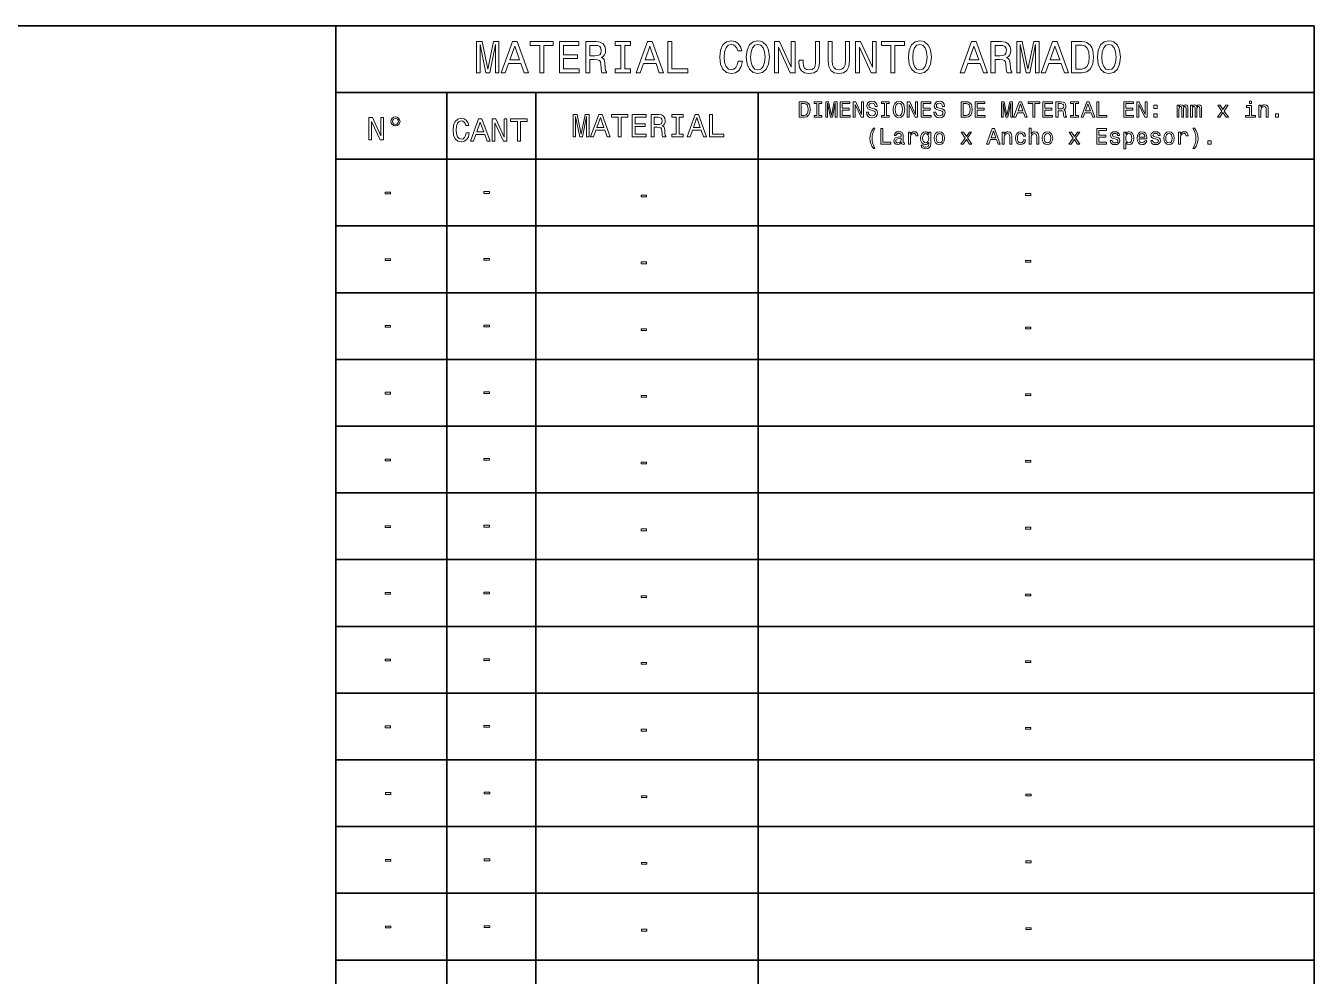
# Model space of a CAD drawing. Extents: x 14 to 2196, y -1968 to 1826.
# Drawn here: x 884.3 to 1174, y 1612.8 to 1826.4 of the extents above; entities that cross this region are included whole.
import ezdxf

# ---------------------------------------------------------------- set-up
doc = ezdxf.new("R2010")
doc.units = 0

msp = doc.modelspace()

# ---------------------------------------------------------------- linework, layer by layer
at = {"color": 7, "lineweight": 35}
for p, q in [((1173.95874, 1826.436523), (14.9888, 1826.436523)), ((953.95874, 1826.436523), (953.95874, 1015.596436)), ((953.95874, 1826.436523), (1173.95874, 1826.436523)), ((953.95874, 1826.436523), (953.95874, 1661.436523)), ((1173.95874, 1015.596436), (1173.95874, 1826.436523)), ((1173.95874, 1661.436523), (1173.95874, 1826.436523)), ((953.95874, 1811.436523), (1173.878784, 1811.436523)), ((978.95874, 1526.436523), (978.95874, 1811.436523)), ((998.95874, 1526.436523), (998.95874, 1811.436523)), ((1048.95874, 1526.436523), (1048.95874, 1811.436523)), ((953.95874, 1796.436523), (1173.878784, 1796.436523)), ((953.95874, 1781.436523), (1173.878784, 1781.436523)), ((953.95874, 1766.436523), (1173.878784, 1766.436523)), ((953.95874, 1751.436523), (1173.878784, 1751.436523)), ((953.95874, 1736.436523), (1173.878784, 1736.436523)), ((953.95874, 1721.436523), (1173.878784, 1721.436523)), ((953.95874, 1706.436523), (1173.878784, 1706.436523)), ((953.95874, 1691.436523), (1173.878784, 1691.436523)), ((953.95874, 1676.436523), (1173.95874, 1676.436523)), ((1173.95874, 1661.436523), (953.95874, 1661.436523)), ((954.038818, 1646.436523), (1173.95874, 1646.436523)), ((954.038818, 1631.436523), (1173.95874, 1631.436523)), ((954.038818, 1616.436523), (1173.95874, 1616.436523))]:
    msp.add_line(p, q, dxfattribs=at)
at = {"color": 7, "lineweight": 13}
for points in [[(985.628662, 1815.883179), (986.405334, 1815.883179), (986.405334, 1822.237671), (987.716553, 1815.883179), (988.583984, 1815.883179), (989.885132, 1822.237671), (989.885132, 1815.883179), (990.671875, 1815.883179), (990.671875, 1822.883179), (989.441345, 1822.883179), (988.150269, 1816.710327), (986.869324, 1822.883179), (985.628662, 1822.883179)], [(991.156067, 1815.883179), (992.083984, 1815.883179), (992.820312, 1817.940796), (995.614258, 1817.940796), (996.350586, 1815.883179), (997.298706, 1815.883179), (994.736755, 1822.893311), (993.707947, 1822.893311)], [(999.830383, 1815.883179), (1000.758362, 1815.883179), (1000.758362, 1822.035889), (1002.876526, 1822.035889), (1002.876526, 1822.883179), (997.702148, 1822.883179), (997.702148, 1822.035889), (999.830383, 1822.035889)], [(1004.248291, 1815.883179), (1008.686279, 1815.883179), (1008.686279, 1816.730469), (1005.176208, 1816.730469), (1005.176208, 1819.100708), (1008.30304, 1819.100708), (1008.30304, 1819.937988), (1005.176208, 1819.937988), (1005.176208, 1822.035889), (1008.605591, 1822.035889), (1008.605591, 1822.883179), (1004.248291, 1822.883179)], [(1010.189209, 1815.883179), (1011.127197, 1815.883179), (1011.127197, 1818.838501), (1012.085449, 1818.838501), (1012.791504, 1818.808228), (1013.235291, 1818.666992), (1013.477356, 1818.334229), (1013.578247, 1817.739136), (1013.628662, 1816.831299), (1013.689209, 1816.236206), (1013.810242, 1815.883179), (1014.869324, 1815.883179), (1014.869324, 1816.074829), (1014.637329, 1816.3573), (1014.556641, 1816.881714), (1014.486023, 1818.011475), (1014.314575, 1818.848633), (1014.082581, 1819.11084), (1013.719421, 1819.30249), (1014.122925, 1819.554688), (1014.405334, 1819.907715), (1014.586853, 1820.35144), (1014.6474, 1820.886108), (1014.506165, 1821.733276), (1014.102722, 1822.368774), (1013.437012, 1822.752075), (1012.529236, 1822.883179), (1010.189209, 1822.883179)], [(1018.046509, 1816.730469), (1016.755493, 1816.730469), (1016.755493, 1815.883179), (1020.265564, 1815.883179), (1020.265564, 1816.730469), (1018.974487, 1816.730469), (1018.974487, 1822.035889), (1020.265564, 1822.035889), (1020.265564, 1822.883179), (1016.755493, 1822.883179), (1016.755493, 1822.035889), (1018.046509, 1822.035889)], [(1021.516296, 1815.883179), (1022.444214, 1815.883179), (1023.180542, 1817.940796), (1025.974487, 1817.940796), (1026.710815, 1815.883179), (1027.658936, 1815.883179), (1025.096924, 1822.893311), (1024.068115, 1822.893311)], [(1028.607056, 1815.883179), (1033.105591, 1815.883179), (1033.105591, 1816.730469), (1029.535034, 1816.730469), (1029.535034, 1822.883179), (1028.607056, 1822.883179)], [(1044.432739, 1818.485474), (1044.230957, 1817.638184), (1043.898071, 1817.033081), (1043.434082, 1816.65979), (1042.889526, 1816.538818), (1042.233887, 1816.720337), (1041.719482, 1817.265015), (1041.376465, 1818.152588), (1041.265503, 1819.383179), (1041.376465, 1820.603638), (1041.709351, 1821.501343), (1042.223755, 1822.046021), (1042.889526, 1822.237671), (1043.373657, 1822.136841), (1043.787109, 1821.85437), (1044.109985, 1821.400513), (1044.331787, 1820.775146), (1045.290039, 1820.775146), (1044.987427, 1821.733276), (1044.463013, 1822.459595), (1043.746826, 1822.913452), (1042.889526, 1823.074829), (1041.820312, 1822.822632), (1041.003296, 1822.116577), (1040.47876, 1820.956665), (1040.297241, 1819.383179), (1040.47876, 1817.809692), (1041.003296, 1816.64978), (1041.820312, 1815.933594), (1042.889526, 1815.691528), (1043.827515, 1815.883179), (1044.583984, 1816.417725), (1045.11853, 1817.295288), (1045.401001, 1818.485474)], [(1046.278564, 1819.383179), (1046.460083, 1817.809692), (1046.984619, 1816.64978), (1047.801514, 1815.933594), (1048.870728, 1815.691528), (1049.92981, 1815.933594), (1050.756958, 1816.64978), (1051.271362, 1817.809692), (1051.463013, 1819.383179), (1051.271362, 1820.946533), (1051.049438, 1821.582031), (1050.756958, 1822.106567), (1049.92981, 1822.822632), (1049.425537, 1823.004272), (1048.870728, 1823.074829), (1047.791504, 1822.822632), (1046.974487, 1822.116577), (1046.460083, 1820.956665)], [(1047.246826, 1819.383179), (1047.357788, 1820.603638), (1047.690674, 1821.501343), (1048.205078, 1822.046021), (1048.870728, 1822.237671), (1049.526367, 1822.046021), (1050.040771, 1821.491211), (1050.373657, 1820.593506), (1050.494629, 1819.383179), (1050.373657, 1818.16272), (1050.040771, 1817.265015), (1049.526367, 1816.720337), (1048.870728, 1816.538818), (1048.205078, 1816.720337), (1047.690674, 1817.265015), (1047.357788, 1818.152588)], [(1052.643066, 1815.883179), (1053.480225, 1815.883179), (1053.480225, 1821.622314), (1056.163208, 1815.883179), (1057.242432, 1815.883179), (1057.242432, 1822.883179), (1056.395264, 1822.883179), (1056.395264, 1817.144043), (1053.742432, 1822.883179), (1052.643066, 1822.883179)], [(1061.821777, 1818.203003), (1061.751099, 1817.456665), (1061.539307, 1816.942261), (1061.105591, 1816.629517), (1060.439941, 1816.538818), (1059.784302, 1816.629517), (1059.350586, 1816.922119), (1059.098389, 1817.436523), (1059.027832, 1818.182861), (1059.047974, 1818.687256), (1058.140137, 1818.687256), (1058.119995, 1818.172852), (1058.241089, 1817.053223), (1058.654541, 1816.276611), (1059.370728, 1815.842773), (1060.42981, 1815.691528), (1061.47876, 1815.842773), (1062.194946, 1816.276611), (1062.608521, 1817.043091), (1062.739624, 1818.16272), (1062.739624, 1822.883179), (1061.821777, 1822.883179)], [(1064.67627, 1818.546021), (1064.817383, 1817.285156), (1065.26123, 1816.387451), (1066.007568, 1815.873047), (1067.086914, 1815.691528), (1068.156006, 1815.873047), (1068.902466, 1816.387451), (1069.346191, 1817.275146), (1069.497559, 1818.546021), (1069.497559, 1822.883179), (1068.559448, 1822.883179), (1068.559448, 1818.495605), (1068.46875, 1817.638184), (1068.196411, 1817.022949), (1067.732422, 1816.65979), (1067.086914, 1816.538818), (1066.421143, 1816.65979), (1065.957153, 1817.022949), (1065.684814, 1817.628174), (1065.604126, 1818.495605), (1065.604126, 1822.883179), (1064.67627, 1822.883179)], [(1070.859253, 1815.883179), (1071.696411, 1815.883179), (1071.696411, 1821.622314), (1074.379395, 1815.883179), (1075.458618, 1815.883179), (1075.458618, 1822.883179), (1074.611328, 1822.883179), (1074.611328, 1817.144043), (1071.958618, 1822.883179), (1070.859253, 1822.883179)], [(1078.766968, 1815.883179), (1079.694946, 1815.883179), (1079.694946, 1822.035889), (1081.81311, 1822.035889), (1081.81311, 1822.883179), (1076.638794, 1822.883179), (1076.638794, 1822.035889), (1078.766968, 1822.035889)], [(1082.710815, 1819.383179), (1082.892334, 1817.809692), (1083.41687, 1816.64978), (1084.233887, 1815.933594), (1085.302979, 1815.691528), (1086.362061, 1815.933594), (1087.189209, 1816.64978), (1087.703613, 1817.809692), (1087.895264, 1819.383179), (1087.703613, 1820.946533), (1087.481689, 1821.582031), (1087.189209, 1822.106567), (1086.362061, 1822.822632), (1085.857788, 1823.004272), (1085.302979, 1823.074829), (1084.223755, 1822.822632), (1083.406738, 1822.116577), (1082.892334, 1820.956665)], [(1083.679077, 1819.383179), (1083.790039, 1820.603638), (1084.122925, 1821.501343), (1084.637329, 1822.046021), (1085.302979, 1822.237671), (1085.958618, 1822.046021), (1086.473022, 1821.491211), (1086.805908, 1820.593506), (1086.92688, 1819.383179), (1086.805908, 1818.16272), (1086.473022, 1817.265015), (1085.958618, 1816.720337), (1085.302979, 1816.538818), (1084.637329, 1816.720337), (1084.122925, 1817.265015), (1083.790039, 1818.152588)], [(1094.380859, 1815.883179), (1095.308716, 1815.883179), (1096.045044, 1817.940796), (1098.838989, 1817.940796), (1099.575317, 1815.883179), (1100.523438, 1815.883179), (1097.961548, 1822.893311), (1096.932739, 1822.893311)], [(1101.269897, 1815.883179), (1102.207886, 1815.883179), (1102.207886, 1818.838501), (1103.166138, 1818.838501), (1103.872192, 1818.808228), (1104.315918, 1818.666992), (1104.558105, 1818.334229), (1104.658936, 1817.739136), (1104.709351, 1816.831299), (1104.769897, 1816.236206), (1104.890869, 1815.883179), (1105.949951, 1815.883179), (1105.949951, 1816.074829), (1105.718018, 1816.3573), (1105.637329, 1816.881714), (1105.56665, 1818.011475), (1105.395264, 1818.848633), (1105.163208, 1819.11084), (1104.800171, 1819.30249), (1105.203613, 1819.554688), (1105.485962, 1819.907715), (1105.667603, 1820.35144), (1105.728027, 1820.886108), (1105.586914, 1821.733276), (1105.18335, 1822.368774), (1104.5177, 1822.752075), (1103.609863, 1822.883179), (1101.269897, 1822.883179)], [(1107.06958, 1815.883179), (1107.846191, 1815.883179), (1107.846191, 1822.237671), (1109.157471, 1815.883179), (1110.024902, 1815.883179), (1111.32605, 1822.237671), (1111.32605, 1815.883179), (1112.112793, 1815.883179), (1112.112793, 1822.883179), (1110.882202, 1822.883179), (1109.591187, 1816.710327), (1108.310181, 1822.883179), (1107.06958, 1822.883179)], [(1112.596924, 1815.883179), (1113.524902, 1815.883179), (1114.26123, 1817.940796), (1117.055176, 1817.940796), (1117.791504, 1815.883179), (1118.739624, 1815.883179), (1116.177612, 1822.893311), (1115.148804, 1822.893311)], [(1121.72522, 1822.883179), (1119.395264, 1822.883179), (1119.395264, 1815.883179), (1121.72522, 1815.883179), (1122.824585, 1816.105103), (1123.641602, 1816.780884), (1124.145996, 1817.880249), (1124.327515, 1819.383179), (1124.166138, 1820.91626), (1123.964355, 1821.521484), (1123.682007, 1822.005615), (1122.86499, 1822.661255), (1122.330322, 1822.822632)], [(1125.215088, 1819.383179), (1125.396729, 1817.809692), (1125.921143, 1816.64978), (1126.738159, 1815.933594), (1127.807373, 1815.691528), (1128.866455, 1815.933594), (1129.693481, 1816.64978), (1130.207886, 1817.809692), (1130.399536, 1819.383179), (1130.207886, 1820.946533), (1129.985962, 1821.582031), (1129.693481, 1822.106567), (1128.866455, 1822.822632), (1128.362061, 1823.004272), (1127.807373, 1823.074829), (1126.728027, 1822.822632), (1125.911133, 1822.116577), (1125.396729, 1820.956665)], [(1126.18335, 1819.383179), (1126.294312, 1820.603638), (1126.627197, 1821.501343), (1127.141602, 1822.046021), (1127.807373, 1822.237671), (1128.462891, 1822.046021), (1128.977295, 1821.491211), (1129.310181, 1820.593506), (1129.431274, 1819.383179), (1129.310181, 1818.16272), (1128.977295, 1817.265015), (1128.462891, 1816.720337), (1127.807373, 1816.538818), (1127.141602, 1816.720337), (1126.627197, 1817.265015), (1126.294312, 1818.152588)], [(993.143066, 1818.798218), (994.222351, 1821.884644), (995.301575, 1818.798218)], [(1012.266968, 1822.025879), (1012.882263, 1821.965332), (1013.315979, 1821.773682), (1013.588318, 1821.420654), (1013.679077, 1820.865845), (1013.578247, 1820.280884), (1013.305908, 1819.927856), (1012.841919, 1819.746338), (1012.206482, 1819.695801), (1011.127197, 1819.695801), (1011.127197, 1822.025879)], [(1023.503296, 1818.798218), (1024.58252, 1821.884644), (1025.661865, 1818.798218)], [(1096.367798, 1818.798218), (1097.447144, 1821.884644), (1098.526367, 1818.798218)], [(1103.347656, 1822.025879), (1103.962891, 1821.965332), (1104.396606, 1821.773682), (1104.668945, 1821.420654), (1104.759766, 1820.865845), (1104.658936, 1820.280884), (1104.386597, 1819.927856), (1103.922607, 1819.746338), (1103.287109, 1819.695801), (1102.207886, 1819.695801), (1102.207886, 1822.025879)], [(1114.583984, 1818.798218), (1115.663208, 1821.884644), (1116.742432, 1818.798218)], [(1121.654541, 1822.046021), (1122.421143, 1821.894653), (1122.945679, 1821.430786), (1123.258301, 1820.603638), (1123.359131, 1819.383179), (1123.248291, 1818.203003), (1122.935547, 1817.375977), (1122.401001, 1816.881714), (1121.654541, 1816.720337), (1120.333252, 1816.720337), (1120.333252, 1822.046021)], [(1059.329712, 1809.36377), (1058.164795, 1809.36377), (1058.164795, 1805.86377), (1059.329712, 1805.86377), (1059.879395, 1805.974731), (1060.287964, 1806.312622), (1060.540161, 1806.862305), (1060.630859, 1807.61377), (1060.550171, 1808.380371), (1060.449341, 1808.682983), (1060.308105, 1808.925049), (1059.899658, 1809.252808), (1059.632324, 1809.333496)], [(1059.294434, 1808.94519), (1059.677734, 1808.869507), (1059.939941, 1808.637573), (1060.096313, 1808.223999), (1060.146729, 1807.61377), (1060.091309, 1807.023682), (1059.934937, 1806.610107), (1059.667603, 1806.363037), (1059.294434, 1806.282349), (1058.633789, 1806.282349), (1058.633789, 1808.94519)], [(1062.138794, 1806.287354), (1061.493286, 1806.287354), (1061.493286, 1805.86377), (1063.248291, 1805.86377), (1063.248291, 1806.287354), (1062.602783, 1806.287354), (1062.602783, 1808.940186), (1063.248291, 1808.940186), (1063.248291, 1809.36377), (1061.493286, 1809.36377), (1061.493286, 1808.940186), (1062.138794, 1808.940186)], [(1064.145996, 1805.86377), (1064.534302, 1805.86377), (1064.534302, 1809.041016), (1065.189941, 1805.86377), (1065.623657, 1805.86377), (1066.274292, 1809.041016), (1066.274292, 1805.86377), (1066.667603, 1805.86377), (1066.667603, 1809.36377), (1066.052368, 1809.36377), (1065.40686, 1806.277344), (1064.766357, 1809.36377), (1064.145996, 1809.36377)], [(1067.383789, 1805.86377), (1069.602783, 1805.86377), (1069.602783, 1806.287354), (1067.847778, 1806.287354), (1067.847778, 1807.472534), (1069.411133, 1807.472534), (1069.411133, 1807.891113), (1067.847778, 1807.891113), (1067.847778, 1808.940186), (1069.5625, 1808.940186), (1069.5625, 1809.36377), (1067.383789, 1809.36377)], [(1070.328979, 1805.86377), (1070.747559, 1805.86377), (1070.747559, 1808.733398), (1072.089111, 1805.86377), (1072.628784, 1805.86377), (1072.628784, 1809.36377), (1072.205078, 1809.36377), (1072.205078, 1806.494141), (1070.878784, 1809.36377), (1070.328979, 1809.36377)], [(1073.718018, 1807.018677), (1073.259155, 1807.018677), (1073.359985, 1806.484131), (1073.612183, 1806.090698), (1074.000488, 1805.853638), (1074.525024, 1805.767944), (1075.044434, 1805.848633), (1075.432739, 1806.070557), (1075.679932, 1806.418579), (1075.77063, 1806.877441), (1075.695068, 1807.291016), (1075.483154, 1807.55835), (1075.140259, 1807.734863), (1074.681274, 1807.865967), (1074.287964, 1807.961792), (1074.030762, 1808.072754), (1073.884521, 1808.234131), (1073.839111, 1808.486206), (1073.884521, 1808.713135), (1074.015625, 1808.884644), (1074.217407, 1809.00061), (1074.494751, 1809.041016), (1074.7771, 1808.990601), (1074.999023, 1808.85437), (1075.145264, 1808.627441), (1075.215942, 1808.319824), (1075.674805, 1808.319824), (1075.674805, 1808.329956), (1075.594116, 1808.803955), (1075.357178, 1809.156982), (1074.983887, 1809.378906), (1074.479614, 1809.45459), (1074.025757, 1809.378906), (1073.672729, 1809.167114), (1073.445679, 1808.839233), (1073.36499, 1808.415649), (1073.430664, 1808.037354), (1073.622192, 1807.780151), (1073.924805, 1807.608765), (1074.338379, 1807.477661), (1074.746826, 1807.361572), (1075.054565, 1807.25061), (1075.241089, 1807.089233), (1075.306641, 1806.827026), (1075.246216, 1806.559692), (1075.089844, 1806.358032), (1074.852783, 1806.231934), (1074.545166, 1806.191528), (1074.202271, 1806.24707), (1073.939941, 1806.408447), (1073.77356, 1806.670654)], [(1077.31897, 1806.287354), (1076.67334, 1806.287354), (1076.67334, 1805.86377), (1078.428467, 1805.86377), (1078.428467, 1806.287354), (1077.782959, 1806.287354), (1077.782959, 1808.940186), (1078.428467, 1808.940186), (1078.428467, 1809.36377), (1076.67334, 1809.36377), (1076.67334, 1808.940186), (1077.31897, 1808.940186)], [(1079.290894, 1807.61377), (1079.381592, 1806.827026), (1079.643921, 1806.24707), (1080.052368, 1805.889038), (1080.586914, 1805.767944), (1081.116455, 1805.889038), (1081.530029, 1806.24707), (1081.787231, 1806.827026), (1081.883057, 1807.61377), (1081.787231, 1808.395508), (1081.67627, 1808.713135), (1081.530029, 1808.975464), (1081.116455, 1809.333496), (1080.86438, 1809.424316), (1080.586914, 1809.459595), (1080.047363, 1809.333496), (1079.638794, 1808.980469), (1079.381592, 1808.400513)], [(1079.775024, 1807.61377), (1079.830444, 1808.223999), (1079.996948, 1808.672852), (1080.25415, 1808.94519), (1080.586914, 1809.041016), (1080.914795, 1808.94519), (1081.171997, 1808.667847), (1081.338379, 1808.218994), (1081.398926, 1807.61377), (1081.338379, 1807.00354), (1081.171997, 1806.554688), (1080.914795, 1806.282349), (1080.586914, 1806.191528), (1080.25415, 1806.282349), (1079.996948, 1806.554688), (1079.830444, 1806.998535)], [(1082.473145, 1805.86377), (1082.891724, 1805.86377), (1082.891724, 1808.733398), (1084.233154, 1805.86377), (1084.772827, 1805.86377), (1084.772827, 1809.36377), (1084.349243, 1809.36377), (1084.349243, 1806.494141), (1083.022827, 1809.36377), (1082.473145, 1809.36377)], [(1085.599854, 1805.86377), (1087.81897, 1805.86377), (1087.81897, 1806.287354), (1086.063843, 1806.287354), (1086.063843, 1807.472534), (1087.627319, 1807.472534), (1087.627319, 1807.891113), (1086.063843, 1807.891113), (1086.063843, 1808.940186), (1087.778564, 1808.940186), (1087.778564, 1809.36377), (1085.599854, 1809.36377)], [(1088.898193, 1807.018677), (1088.439209, 1807.018677), (1088.540161, 1806.484131), (1088.792236, 1806.090698), (1089.180664, 1805.853638), (1089.705078, 1805.767944), (1090.224609, 1805.848633), (1090.612915, 1806.070557), (1090.859985, 1806.418579), (1090.950806, 1806.877441), (1090.875122, 1807.291016), (1090.66333, 1807.55835), (1090.320312, 1807.734863), (1089.86145, 1807.865967), (1089.468018, 1807.961792), (1089.210815, 1808.072754), (1089.064575, 1808.234131), (1089.019165, 1808.486206), (1089.064575, 1808.713135), (1089.195679, 1808.884644), (1089.397461, 1809.00061), (1089.674805, 1809.041016), (1089.957275, 1808.990601), (1090.179199, 1808.85437), (1090.325439, 1808.627441), (1090.395996, 1808.319824), (1090.85498, 1808.319824), (1090.85498, 1808.329956), (1090.774292, 1808.803955), (1090.537231, 1809.156982), (1090.164062, 1809.378906), (1089.659668, 1809.45459), (1089.205811, 1809.378906), (1088.852783, 1809.167114), (1088.625854, 1808.839233), (1088.545166, 1808.415649), (1088.610718, 1808.037354), (1088.802368, 1807.780151), (1089.10498, 1807.608765), (1089.518555, 1807.477661), (1089.927002, 1807.361572), (1090.234619, 1807.25061), (1090.421265, 1807.089233), (1090.486816, 1806.827026), (1090.42627, 1806.559692), (1090.269897, 1806.358032), (1090.032959, 1806.231934), (1089.72522, 1806.191528), (1089.382324, 1806.24707), (1089.120117, 1806.408447), (1088.953613, 1806.670654)], [(1095.761963, 1809.36377), (1094.597046, 1809.36377), (1094.597046, 1805.86377), (1095.761963, 1805.86377), (1096.311768, 1805.974731), (1096.720215, 1806.312622), (1096.972412, 1806.862305), (1097.06311, 1807.61377), (1096.982422, 1808.380371), (1096.881592, 1808.682983), (1096.740356, 1808.925049), (1096.331909, 1809.252808), (1096.064575, 1809.333496)], [(1095.726685, 1808.94519), (1096.109985, 1808.869507), (1096.372192, 1808.637573), (1096.528564, 1808.223999), (1096.578979, 1807.61377), (1096.52356, 1807.023682), (1096.367188, 1806.610107), (1096.099854, 1806.363037), (1095.726685, 1806.282349), (1095.06604, 1806.282349), (1095.06604, 1808.94519)], [(1097.744019, 1805.86377), (1099.963013, 1805.86377), (1099.963013, 1806.287354), (1098.208008, 1806.287354), (1098.208008, 1807.472534), (1099.771362, 1807.472534), (1099.771362, 1807.891113), (1098.208008, 1807.891113), (1098.208008, 1808.940186), (1099.922729, 1808.940186), (1099.922729, 1809.36377), (1097.744019, 1809.36377)], [(1103.614258, 1805.86377), (1104.002686, 1805.86377), (1104.002686, 1809.041016), (1104.658203, 1805.86377), (1105.092041, 1805.86377), (1105.742554, 1809.041016), (1105.742554, 1805.86377), (1106.135986, 1805.86377), (1106.135986, 1809.36377), (1105.52063, 1809.36377), (1104.875122, 1806.277344), (1104.234619, 1809.36377), (1103.614258, 1809.36377)], [(1106.378052, 1805.86377), (1106.842041, 1805.86377), (1107.210083, 1806.892578), (1108.607056, 1806.892578), (1108.97522, 1805.86377), (1109.449341, 1805.86377), (1108.168335, 1809.368774), (1107.653931, 1809.368774)], [(1107.371582, 1807.321289), (1107.911133, 1808.864502), (1108.450806, 1807.321289)], [(1110.71521, 1805.86377), (1111.179199, 1805.86377), (1111.179199, 1808.940186), (1112.238281, 1808.940186), (1112.238281, 1809.36377), (1109.651001, 1809.36377), (1109.651001, 1808.940186), (1110.71521, 1808.940186)], [(1112.924072, 1805.86377), (1115.143188, 1805.86377), (1115.143188, 1806.287354), (1113.388062, 1806.287354), (1113.388062, 1807.472534), (1114.951538, 1807.472534), (1114.951538, 1807.891113), (1113.388062, 1807.891113), (1113.388062, 1808.940186), (1115.102783, 1808.940186), (1115.102783, 1809.36377), (1112.924072, 1809.36377)], [(1115.894531, 1805.86377), (1116.363647, 1805.86377), (1116.363647, 1807.341431), (1116.842651, 1807.341431), (1117.195679, 1807.326294), (1117.417603, 1807.255737), (1117.538696, 1807.089233), (1117.589111, 1806.791748), (1117.614258, 1806.337891), (1117.644531, 1806.040283), (1117.705078, 1805.86377), (1118.234619, 1805.86377), (1118.234619, 1805.959595), (1118.118652, 1806.10083), (1118.078247, 1806.363037), (1118.042969, 1806.927856), (1117.957275, 1807.346436), (1117.841309, 1807.477661), (1117.659668, 1807.573364), (1117.86145, 1807.699463), (1118.002686, 1807.875977), (1118.093384, 1808.0979), (1118.123657, 1808.365234), (1118.053101, 1808.788818), (1117.851318, 1809.106567), (1117.518555, 1809.298218), (1117.064575, 1809.36377), (1115.894531, 1809.36377)], [(1116.933472, 1808.935059), (1117.241089, 1808.904785), (1117.458008, 1808.80896), (1117.594116, 1808.632446), (1117.639526, 1808.355103), (1117.589111, 1808.062622), (1117.452881, 1807.886108), (1117.220947, 1807.795288), (1116.903198, 1807.770142), (1116.363647, 1807.770142), (1116.363647, 1808.935059)], [(1119.823242, 1806.287354), (1119.177734, 1806.287354), (1119.177734, 1805.86377), (1120.932739, 1805.86377), (1120.932739, 1806.287354), (1120.287231, 1806.287354), (1120.287231, 1808.940186), (1120.932739, 1808.940186), (1120.932739, 1809.36377), (1119.177734, 1809.36377), (1119.177734, 1808.940186), (1119.823242, 1808.940186)], [(1121.558105, 1805.86377), (1122.022095, 1805.86377), (1122.390259, 1806.892578), (1123.787231, 1806.892578), (1124.155396, 1805.86377), (1124.629395, 1805.86377), (1123.348511, 1809.368774), (1122.834106, 1809.368774)], [(1122.551636, 1807.321289), (1123.091309, 1808.864502), (1123.630859, 1807.321289)], [(1125.103516, 1805.86377), (1127.352783, 1805.86377), (1127.352783, 1806.287354), (1125.567505, 1806.287354), (1125.567505, 1809.36377), (1125.103516, 1809.36377)], [(1131.140259, 1805.86377), (1133.359253, 1805.86377), (1133.359253, 1806.287354), (1131.604248, 1806.287354), (1131.604248, 1807.472534), (1133.167603, 1807.472534), (1133.167603, 1807.891113), (1131.604248, 1807.891113), (1131.604248, 1808.940186), (1133.31897, 1808.940186), (1133.31897, 1809.36377), (1131.140259, 1809.36377)], [(1134.085449, 1805.86377), (1134.50415, 1805.86377), (1134.50415, 1808.733398), (1135.845581, 1805.86377), (1136.385254, 1805.86377), (1136.385254, 1809.36377), (1135.961548, 1809.36377), (1135.961548, 1806.494141), (1134.635254, 1809.36377), (1134.085449, 1809.36377)], [(1137.92334, 1807.820557), (1138.619385, 1807.820557), (1138.619385, 1808.572021), (1137.92334, 1808.572021)], [(1143.122925, 1805.86377), (1143.531494, 1805.86377), (1143.531494, 1807.674316), (1143.556641, 1807.946655), (1143.632324, 1808.143311), (1143.748291, 1808.259277), (1143.899658, 1808.304688), (1144.02063, 1808.264404), (1144.101318, 1808.163452), (1144.141724, 1807.992065), (1144.15686, 1807.765015), (1144.15686, 1805.86377), (1144.540161, 1805.86377), (1144.540161, 1807.674316), (1144.565308, 1807.941528), (1144.640991, 1808.138306), (1144.761963, 1808.259277), (1144.91333, 1808.304688), (1145.034302, 1808.264404), (1145.11499, 1808.163452), (1145.165527, 1807.765015), (1145.165527, 1805.86377), (1145.573975, 1805.86377), (1145.573975, 1807.734863), (1145.548828, 1808.123169), (1145.468018, 1808.420654), (1145.306641, 1808.602295), (1145.044434, 1808.667847), (1144.736816, 1808.566895), (1144.499756, 1808.274414), (1144.313232, 1808.56189), (1144.000488, 1808.667847), (1143.713013, 1808.566895), (1143.516357, 1808.284546), (1143.516357, 1808.572021), (1143.122925, 1808.572021)], [(1146.159058, 1805.86377), (1146.567505, 1805.86377), (1146.567505, 1807.674316), (1146.592773, 1807.946655), (1146.668335, 1808.143311), (1146.784424, 1808.259277), (1146.935669, 1808.304688), (1147.056641, 1808.264404), (1147.137451, 1808.163452), (1147.177734, 1807.992065), (1147.192871, 1807.765015), (1147.192871, 1805.86377), (1147.576172, 1805.86377), (1147.576172, 1807.674316), (1147.601318, 1807.941528), (1147.677002, 1808.138306), (1147.798096, 1808.259277), (1147.949341, 1808.304688), (1148.070435, 1808.264404), (1148.151123, 1808.163452), (1148.201538, 1807.765015), (1148.201538, 1805.86377), (1148.609985, 1805.86377), (1148.609985, 1807.734863), (1148.584839, 1808.123169), (1148.50415, 1808.420654), (1148.342773, 1808.602295), (1148.080444, 1808.667847), (1147.772827, 1808.566895), (1147.535767, 1808.274414), (1147.349243, 1808.56189), (1147.036499, 1808.667847), (1146.749023, 1808.566895), (1146.552368, 1808.284546), (1146.552368, 1808.572021), (1146.159058, 1808.572021)], [(1152.730347, 1805.86377), (1153.42627, 1806.917847), (1154.142456, 1805.86377), (1154.677002, 1805.86377), (1153.70874, 1807.260742), (1154.621582, 1808.572021), (1154.107178, 1808.572021), (1153.446533, 1807.588501), (1152.785767, 1808.572021), (1152.261353, 1808.572021), (1153.159058, 1807.255737), (1152.210938, 1805.86377)], [(1159.836182, 1806.236938), (1159.836182, 1808.481201), (1158.696533, 1808.481201), (1158.696533, 1808.102905), (1159.392456, 1808.102905), (1159.392456, 1806.236938), (1158.484619, 1806.236938), (1158.484619, 1805.86377), (1160.75415, 1805.86377), (1160.75415, 1806.236938)], [(1159.851318, 1809.484863), (1159.382324, 1809.484863), (1159.382324, 1808.980469), (1159.851318, 1808.980469)], [(1161.515625, 1805.86377), (1161.959473, 1805.86377), (1161.959473, 1807.427124), (1162.004883, 1807.785278), (1162.151123, 1808.047485), (1162.378052, 1808.208862), (1162.680664, 1808.269409), (1162.922729, 1808.218994), (1163.073975, 1808.082764), (1163.149658, 1807.855835), (1163.174805, 1807.553223), (1163.174805, 1805.86377), (1163.618652, 1805.86377), (1163.618652, 1807.644043), (1163.598511, 1808.002075), (1163.50769, 1808.299683), (1163.210205, 1808.572021), (1162.746216, 1808.667847), (1162.489014, 1808.632446), (1162.272095, 1808.536621), (1162.085571, 1808.375244), (1161.939331, 1808.158447), (1161.939331, 1808.572021), (1161.515625, 1808.572021)], [(961.420715, 1800.817627), (962.018677, 1800.817627), (962.018677, 1804.916992), (963.93512, 1800.817627), (964.705994, 1800.817627), (964.705994, 1805.817627), (964.10083, 1805.817627), (964.10083, 1801.718262), (962.205994, 1805.817627), (961.420715, 1805.817627)], [(967.400513, 1805.940063), (967.004272, 1805.86084), (966.680054, 1805.644775), (966.463928, 1805.320557), (966.384705, 1804.924316), (966.456726, 1804.527954), (966.672852, 1804.21106), (966.99707, 1803.994873), (967.400513, 1803.915649), (967.804016, 1803.994873), (968.120972, 1804.218262), (968.337158, 1804.535156), (968.416382, 1804.924316), (968.329956, 1805.320557), (968.11377, 1805.644775), (967.789612, 1805.86084)], [(967.400513, 1805.608643), (967.667114, 1805.551025), (967.88324, 1805.406982), (968.027344, 1805.190796), (968.084961, 1804.931519), (968.027344, 1804.664917), (967.88324, 1804.441528), (967.667114, 1804.290283), (967.400513, 1804.239868), (967.12677, 1804.290283), (966.910645, 1804.441528), (966.766541, 1804.657715), (966.716125, 1804.931519), (966.766541, 1805.190796), (966.917847, 1805.406982), (967.133972, 1805.551025)], [(983.294495, 1802.357178), (983.150391, 1801.752075), (982.912659, 1801.319702), (982.581238, 1801.053223), (982.1922, 1800.966675), (981.723877, 1801.096436), (981.356445, 1801.485474), (981.11145, 1802.119507), (981.032227, 1802.998413), (981.11145, 1803.870117), (981.349243, 1804.511353), (981.716675, 1804.900391), (982.1922, 1805.037354), (982.537964, 1804.965332), (982.833374, 1804.76355), (983.063904, 1804.439331), (983.222412, 1803.992676), (983.90686, 1803.992676), (983.690735, 1804.677124), (983.316101, 1805.195801), (982.804565, 1805.52002), (982.1922, 1805.635254), (981.428467, 1805.4552), (980.84491, 1804.950806), (980.470276, 1804.122314), (980.340576, 1802.998413), (980.470276, 1801.874512), (980.84491, 1801.046021), (981.428467, 1800.534424), (982.1922, 1800.361572), (982.862183, 1800.498413), (983.402527, 1800.880249), (983.784363, 1801.50708), (983.986145, 1802.357178)], [(984.274292, 1800.498413), (984.937134, 1800.498413), (985.463074, 1801.96814), (987.45874, 1801.96814), (987.98468, 1800.498413), (988.661926, 1800.498413), (986.831909, 1805.505615), (986.097046, 1805.505615)], [(985.693604, 1802.580566), (986.464478, 1804.785156), (987.235413, 1802.580566)], [(989.159058, 1800.498413), (989.757019, 1800.498413), (989.757019, 1804.597778), (991.673462, 1800.498413), (992.444336, 1800.498413), (992.444336, 1805.498413), (991.839172, 1805.498413), (991.839172, 1801.399048), (989.944336, 1805.498413), (989.159058, 1805.498413)], [(994.807434, 1800.498413), (995.470276, 1800.498413), (995.470276, 1804.893188), (996.983215, 1804.893188), (996.983215, 1805.498413), (993.287292, 1805.498413), (993.287292, 1804.893188), (994.807434, 1804.893188)], [(1007.326172, 1801.498413), (1007.88092, 1801.498413), (1007.88092, 1806.037354), (1008.817505, 1801.498413), (1009.437134, 1801.498413), (1010.366516, 1806.037354), (1010.366516, 1801.498413), (1010.928467, 1801.498413), (1010.928467, 1806.498413), (1010.0495, 1806.498413), (1009.127319, 1802.089233), (1008.212341, 1806.498413), (1007.326172, 1806.498413)], [(1011.274292, 1801.498413), (1011.937134, 1801.498413), (1012.463074, 1802.96814), (1014.45874, 1802.96814), (1014.98468, 1801.498413), (1015.661926, 1801.498413), (1013.831909, 1806.505615), (1013.097046, 1806.505615)], [(1012.693604, 1803.580566), (1013.464478, 1805.785156), (1014.235413, 1803.580566)], [(1017.470276, 1801.498413), (1018.133118, 1801.498413), (1018.133118, 1805.893188), (1019.646057, 1805.893188), (1019.646057, 1806.498413), (1015.950073, 1806.498413), (1015.950073, 1805.893188), (1017.470276, 1805.893188)], [(1020.625916, 1801.498413), (1023.795898, 1801.498413), (1023.795898, 1802.103638), (1021.288696, 1802.103638), (1021.288696, 1803.796631), (1023.522156, 1803.796631), (1023.522156, 1804.394653), (1021.288696, 1804.394653), (1021.288696, 1805.893188), (1023.738281, 1805.893188), (1023.738281, 1806.498413), (1020.625916, 1806.498413)], [(1024.869385, 1801.498413), (1025.539429, 1801.498413), (1025.539429, 1803.609375), (1026.223877, 1803.609375), (1026.728149, 1803.587769), (1027.045166, 1803.486938), (1027.21814, 1803.249146), (1027.290161, 1802.824097), (1027.326172, 1802.175659), (1027.369385, 1801.75061), (1027.455811, 1801.498413), (1028.212402, 1801.498413), (1028.212402, 1801.635254), (1028.046631, 1801.837036), (1027.989014, 1802.21167), (1027.938599, 1803.018555), (1027.81604, 1803.616577), (1027.650391, 1803.803833), (1027.390991, 1803.940796), (1027.679199, 1804.12085), (1027.880981, 1804.373047), (1028.01062, 1804.690063), (1028.053833, 1805.071899), (1027.953003, 1805.677124), (1027.664795, 1806.130981), (1027.189331, 1806.404785), (1026.540894, 1806.498413), (1024.869385, 1806.498413)], [(1026.353516, 1805.885986), (1026.793091, 1805.842773), (1027.102783, 1805.705933), (1027.297363, 1805.453735), (1027.362183, 1805.057495), (1027.290161, 1804.639648), (1027.095581, 1804.387451), (1026.76416, 1804.257812), (1026.310303, 1804.221802), (1025.539429, 1804.221802), (1025.539429, 1805.885986)], [(1030.481812, 1802.103638), (1029.55957, 1802.103638), (1029.55957, 1801.498413), (1032.066772, 1801.498413), (1032.066772, 1802.103638), (1031.144653, 1802.103638), (1031.144653, 1805.893188), (1032.066772, 1805.893188), (1032.066772, 1806.498413), (1029.55957, 1806.498413), (1029.55957, 1805.893188), (1030.481812, 1805.893188)], [(1032.960205, 1801.498413), (1033.623047, 1801.498413), (1034.148926, 1802.96814), (1036.144653, 1802.96814), (1036.670532, 1801.498413), (1037.347778, 1801.498413), (1035.517822, 1806.505615), (1034.782959, 1806.505615)], [(1034.379517, 1803.580566), (1035.150391, 1805.785156), (1035.921265, 1803.580566)], [(1038.025024, 1801.498413), (1041.238281, 1801.498413), (1041.238281, 1802.103638), (1038.687866, 1802.103638), (1038.687866, 1806.498413), (1038.025024, 1806.498413)], [(1137.92334, 1805.86377), (1138.619385, 1805.86377), (1138.619385, 1806.615234), (1137.92334, 1806.615234)], [(1165.247681, 1805.86377), (1165.943604, 1805.86377), (1165.943604, 1806.615234), (1165.247681, 1806.615234)], [(1074.883057, 1798.843506), (1075.200806, 1798.843506), (1074.91333, 1799.378174), (1074.71167, 1799.937988), (1074.585571, 1800.527954), (1074.545166, 1801.123047), (1074.585571, 1801.71814), (1074.71167, 1802.303223), (1074.91333, 1802.868042), (1075.200806, 1803.402588), (1074.883057, 1803.402588), (1074.515015, 1802.8479), (1074.257812, 1802.298218), (1074.106445, 1801.723267), (1074.061035, 1801.123047), (1074.106445, 1800.517944), (1074.257812, 1799.947998), (1074.515015, 1799.398315)], [(1076.527222, 1799.816895), (1078.776489, 1799.816895), (1078.776489, 1800.240479), (1076.991211, 1800.240479), (1076.991211, 1803.316895), (1076.527222, 1803.316895)], [(1081.151855, 1800.169922), (1081.151855, 1800.154785), (1081.177124, 1799.983276), (1081.252686, 1799.862305), (1081.570435, 1799.766479), (1081.817505, 1799.806763), (1081.817505, 1800.14978), (1081.71167, 1800.134644), (1081.570435, 1800.200195), (1081.545166, 1800.401855), (1081.545166, 1801.803955), (1081.484741, 1802.161987), (1081.308228, 1802.414185), (1081.00061, 1802.56543), (1080.566772, 1802.620972), (1080.143188, 1802.560425), (1079.830566, 1802.388916), (1079.633789, 1802.121704), (1079.568237, 1801.768677), (1079.568237, 1801.738403), (1079.966675, 1801.738403), (1080.001953, 1801.950195), (1080.112915, 1802.10144), (1080.294556, 1802.192261), (1080.551758, 1802.227539), (1080.798828, 1802.202393), (1080.975342, 1802.126709), (1081.081299, 1801.995605), (1081.116577, 1801.813965), (1081.096313, 1801.602173), (1081.015625, 1801.496338), (1080.813965, 1801.445801), (1080.435669, 1801.405518), (1080.001953, 1801.314697), (1079.694336, 1801.15332), (1079.512817, 1800.901245), (1079.457275, 1800.527954), (1079.507812, 1800.19519), (1079.664062, 1799.947998), (1079.91626, 1799.791626), (1080.264282, 1799.736206), (1080.733276, 1799.842163)], [(1082.745483, 1799.816895), (1083.189331, 1799.816895), (1083.189331, 1801.365112), (1083.234741, 1801.738403), (1083.37085, 1802.005615), (1083.592773, 1802.166992), (1083.890381, 1802.222534), (1084.112183, 1802.187256), (1084.278687, 1802.086304), (1084.379517, 1801.914917), (1084.414795, 1801.682861), (1084.863647, 1801.682861), (1084.803101, 1802.091431), (1084.636719, 1802.383911), (1084.359375, 1802.560425), (1083.981079, 1802.620972), (1083.723877, 1802.580566), (1083.501953, 1802.479736), (1083.305298, 1802.308228), (1083.148926, 1802.076294), (1083.148926, 1802.525146), (1082.745483, 1802.525146)], [(1087.723145, 1799.937988), (1087.723145, 1802.525146), (1087.299561, 1802.525146), (1087.299561, 1802.086304), (1086.951538, 1802.484741), (1086.739746, 1802.585571), (1086.502686, 1802.620972), (1086.074097, 1802.52002), (1085.741211, 1802.237671), (1085.524292, 1801.783813), (1085.44873, 1801.173462), (1085.524292, 1800.558228), (1085.741211, 1800.10437), (1086.074097, 1799.816895), (1086.502686, 1799.721069), (1086.744751, 1799.756348), (1086.946533, 1799.847168), (1087.299561, 1800.230469), (1087.299561, 1799.847168), (1087.259155, 1799.544556), (1087.148193, 1799.327759), (1086.936401, 1799.20166), (1086.618652, 1799.15625), (1086.341309, 1799.186523), (1086.144653, 1799.262085), (1086.028687, 1799.393311), (1085.993286, 1799.569824), (1085.564697, 1799.569824), (1085.564697, 1799.549561), (1085.630249, 1799.226807), (1085.831909, 1798.984741), (1086.154785, 1798.828369), (1086.593506, 1798.772949), (1087.118042, 1798.848633), (1087.465942, 1799.060425), (1087.662598, 1799.428589)], [(1085.907593, 1801.173462), (1085.953003, 1801.622314), (1086.089111, 1801.9552), (1086.301025, 1802.151855), (1086.583374, 1802.222534), (1086.880981, 1802.151855), (1087.102905, 1801.9552), (1087.239014, 1801.622314), (1087.289429, 1801.173462), (1087.239014, 1800.7146), (1087.102905, 1800.386719), (1086.880981, 1800.185059), (1086.583374, 1800.119507), (1086.301025, 1800.185059), (1086.089111, 1800.386719), (1085.953003, 1800.719604)], [(1088.52002, 1801.168457), (1088.600708, 1800.553223), (1088.832642, 1800.099365), (1089.200806, 1799.816895), (1089.695068, 1799.721069), (1090.184326, 1799.816895), (1090.552368, 1800.094238), (1090.784424, 1800.548218), (1090.870117, 1801.168457), (1090.784424, 1801.783813), (1090.552368, 1802.242676), (1090.184326, 1802.52002), (1089.695068, 1802.620972), (1089.200806, 1802.52002), (1088.832642, 1802.237671), (1088.600708, 1801.783813)], [(1088.973877, 1801.173462), (1089.019287, 1801.627441), (1089.160522, 1801.9552), (1089.387451, 1802.156982), (1089.695068, 1802.227539), (1089.997681, 1802.156982), (1090.224609, 1801.960327), (1090.365845, 1801.627441), (1090.41626, 1801.173462), (1090.365845, 1800.7146), (1090.224609, 1800.381714), (1089.997681, 1800.180054), (1089.695068, 1800.114502), (1089.387451, 1800.180054), (1089.160522, 1800.381714), (1089.019287, 1800.7146)], [(1095.045898, 1799.816895), (1095.741943, 1800.870972), (1096.458008, 1799.816895), (1096.992676, 1799.816895), (1096.024292, 1801.213867), (1096.937134, 1802.525146), (1096.422729, 1802.525146), (1095.762085, 1801.541626), (1095.10144, 1802.525146), (1094.576904, 1802.525146), (1095.474609, 1801.208862), (1094.526489, 1799.816895)], [(1100.30603, 1799.816895), (1100.77002, 1799.816895), (1101.138184, 1800.845703), (1102.535156, 1800.845703), (1102.90332, 1799.816895), (1103.377319, 1799.816895), (1102.096313, 1803.321899), (1101.581909, 1803.321899)], [(1101.299561, 1801.274414), (1101.839111, 1802.817627), (1102.378784, 1801.274414)], [(1103.831299, 1799.816895), (1104.275024, 1799.816895), (1104.275024, 1801.380249), (1104.320435, 1801.738403), (1104.466675, 1802.00061), (1104.693604, 1802.161987), (1104.996216, 1802.222534), (1105.238281, 1802.172119), (1105.389648, 1802.035889), (1105.46521, 1801.80896), (1105.490479, 1801.506348), (1105.490479, 1799.816895), (1105.934326, 1799.816895), (1105.934326, 1801.597168), (1105.914062, 1801.9552), (1105.823364, 1802.252808), (1105.525757, 1802.525146), (1105.061768, 1802.620972), (1104.804565, 1802.585571), (1104.587769, 1802.489746), (1104.401123, 1802.328369), (1104.254883, 1802.111572), (1104.254883, 1802.525146), (1103.831299, 1802.525146)], [(1108.592041, 1801.627441), (1109.030762, 1801.627441), (1108.940063, 1802.030884), (1108.723145, 1802.348633), (1108.385254, 1802.545288), (1107.946533, 1802.620972), (1107.462402, 1802.52002), (1107.094238, 1802.237671), (1106.862183, 1801.778687), (1106.781494, 1801.163452), (1106.857178, 1800.553223), (1107.084106, 1800.099365), (1107.442139, 1799.816895), (1107.931396, 1799.721069), (1108.365112, 1799.796753), (1108.703003, 1800.008545), (1108.934937, 1800.341431), (1109.035889, 1800.785156), (1108.612183, 1800.785156), (1108.536621, 1800.502808), (1108.395386, 1800.291016), (1108.193604, 1800.15979), (1107.946533, 1800.119507), (1107.638916, 1800.185059), (1107.416992, 1800.386719), (1107.280762, 1800.7146), (1107.235474, 1801.178589), (1107.280762, 1801.632446), (1107.421997, 1801.960327), (1107.648926, 1802.161987), (1107.946533, 1802.232544), (1108.20874, 1802.187256), (1108.405396, 1802.071167), (1108.536621, 1801.879517)], [(1109.90332, 1799.816895), (1110.347046, 1799.816895), (1110.347046, 1801.380249), (1110.392456, 1801.738403), (1110.538696, 1802.00061), (1110.765625, 1802.161987), (1111.068237, 1802.222534), (1111.310303, 1802.172119), (1111.46167, 1802.035889), (1111.537354, 1801.80896), (1111.5625, 1801.506348), (1111.5625, 1799.816895), (1112.006348, 1799.816895), (1112.006348, 1801.597168), (1111.986084, 1801.9552), (1111.895386, 1802.252808), (1111.597778, 1802.525146), (1111.133789, 1802.620972), (1110.881714, 1802.585571), (1110.664795, 1802.489746), (1110.483276, 1802.338501), (1110.347046, 1802.131714), (1110.347046, 1803.437988), (1109.90332, 1803.437988)], [(1112.808228, 1801.168457), (1112.888916, 1800.553223), (1113.12085, 1800.099365), (1113.489014, 1799.816895), (1113.983276, 1799.721069), (1114.472412, 1799.816895), (1114.840576, 1800.094238), (1115.072632, 1800.548218), (1115.158325, 1801.168457), (1115.072632, 1801.783813), (1114.840576, 1802.242676), (1114.472412, 1802.52002), (1113.983276, 1802.620972), (1113.489014, 1802.52002), (1113.12085, 1802.237671), (1112.888916, 1801.783813)], [(1113.262085, 1801.173462), (1113.307495, 1801.627441), (1113.44873, 1801.9552), (1113.675659, 1802.156982), (1113.983276, 1802.227539), (1114.285889, 1802.156982), (1114.512817, 1801.960327), (1114.654053, 1801.627441), (1114.704468, 1801.173462), (1114.654053, 1800.7146), (1114.512817, 1800.381714), (1114.285889, 1800.180054), (1113.983276, 1800.114502), (1113.675659, 1800.180054), (1113.44873, 1800.381714), (1113.307495, 1800.7146)], [(1119.334106, 1799.816895), (1120.030029, 1800.870972), (1120.746216, 1799.816895), (1121.280762, 1799.816895), (1120.3125, 1801.213867), (1121.225342, 1802.525146), (1120.710938, 1802.525146), (1120.050293, 1801.541626), (1119.389648, 1802.525146), (1118.865112, 1802.525146), (1119.762817, 1801.208862), (1118.814697, 1799.816895)], [(1125.068237, 1799.816895), (1127.287231, 1799.816895), (1127.287231, 1800.240479), (1125.532227, 1800.240479), (1125.532227, 1801.425659), (1127.095703, 1801.425659), (1127.095703, 1801.844238), (1125.532227, 1801.844238), (1125.532227, 1802.893311), (1127.246948, 1802.893311), (1127.246948, 1803.316895), (1125.068237, 1803.316895)], [(1129.445801, 1801.395386), (1129.01709, 1801.496338), (1128.699341, 1801.612305), (1128.593506, 1801.849365), (1128.623779, 1802.015747), (1128.729614, 1802.136719), (1128.901123, 1802.212402), (1129.148193, 1802.242676), (1129.385254, 1802.212402), (1129.571899, 1802.121704), (1129.692871, 1801.985474), (1129.743286, 1801.803955), (1130.177002, 1801.803955), (1130.177002, 1801.813965), (1130.10144, 1802.141846), (1129.894653, 1802.399048), (1129.571899, 1802.560425), (1129.148193, 1802.620972), (1128.719604, 1802.560425), (1128.40686, 1802.394043), (1128.210205, 1802.146851), (1128.149658, 1801.834229), (1128.195068, 1801.531616), (1128.336304, 1801.319824), (1128.568237, 1801.168457), (1128.906128, 1801.062622), (1129.400391, 1800.941528), (1129.703003, 1800.81543), (1129.783691, 1800.7146), (1129.813965, 1800.563232), (1129.768555, 1800.376709), (1129.647461, 1800.235474), (1129.450806, 1800.144653), (1129.188599, 1800.114502), (1128.911255, 1800.144653), (1128.709473, 1800.25061), (1128.573364, 1800.422119), (1128.517822, 1800.659058), (1128.089111, 1800.659058), (1128.15979, 1800.255615), (1128.366577, 1799.963135), (1128.694336, 1799.786621), (1129.148193, 1799.721069), (1129.622314, 1799.786621), (1129.970337, 1799.963135), (1130.182129, 1800.245605), (1130.25769, 1800.61377), (1130.202271, 1800.931396), (1130.045898, 1801.148315), (1129.788696, 1801.289551)], [(1131.573975, 1802.106567), (1131.573975, 1802.525146), (1131.130249, 1802.525146), (1131.130249, 1798.767944), (1131.573975, 1798.767944), (1131.573975, 1800.230469), (1131.730347, 1799.993408), (1131.90686, 1799.837036), (1132.350708, 1799.721069), (1132.774292, 1799.816895), (1133.107178, 1800.10437), (1133.323975, 1800.558228), (1133.404663, 1801.173462), (1133.323975, 1801.783813), (1133.107178, 1802.237671), (1132.774292, 1802.52002), (1132.350708, 1802.620972), (1132.108643, 1802.590698), (1131.901855, 1802.494873), (1131.725342, 1802.333496)], [(1132.275024, 1800.119507), (1131.977539, 1800.185059), (1131.76062, 1800.386719), (1131.624512, 1800.7146), (1131.579102, 1801.173462), (1131.624512, 1801.627441), (1131.76062, 1801.9552), (1131.977539, 1802.151855), (1132.275024, 1802.222534), (1132.547363, 1802.151855), (1132.764282, 1801.950195), (1132.900391, 1801.622314), (1132.950806, 1801.173462), (1132.900391, 1800.719604), (1132.764282, 1800.386719), (1132.547363, 1800.185059)], [(1134.579834, 1801.042358), (1136.35498, 1801.042358), (1136.360107, 1801.249146), (1136.279297, 1801.829102), (1136.057495, 1802.262817), (1135.704468, 1802.525146), (1135.235352, 1802.620972), (1134.776489, 1802.52002), (1134.423462, 1802.237671), (1134.196533, 1801.778687), (1134.115845, 1801.173462), (1134.191406, 1800.553223), (1134.418457, 1800.099365), (1134.766357, 1799.816895), (1135.220337, 1799.721069), (1135.613647, 1799.786621), (1135.936401, 1799.95813), (1136.173462, 1800.230469), (1136.30957, 1800.593506), (1135.87085, 1800.593506), (1135.780029, 1800.391846), (1135.648926, 1800.240479), (1135.275757, 1800.119507), (1134.988281, 1800.174927), (1134.771484, 1800.35144), (1134.630249, 1800.638916), (1134.579834, 1801.027222)], [(1134.579834, 1801.415649), (1134.635254, 1801.76355), (1134.771484, 1802.020752), (1134.978149, 1802.177124), (1135.250488, 1802.232544), (1135.517822, 1802.177124), (1135.724609, 1802.020752), (1135.850708, 1801.76355), (1135.896118, 1801.415649)], [(1138.553833, 1801.395386), (1138.125244, 1801.496338), (1137.807495, 1801.612305), (1137.701538, 1801.849365), (1137.731812, 1802.015747), (1137.837769, 1802.136719), (1138.009155, 1802.212402), (1138.256348, 1802.242676), (1138.493286, 1802.212402), (1138.679932, 1802.121704), (1138.801025, 1801.985474), (1138.85144, 1801.803955), (1139.285156, 1801.803955), (1139.285156, 1801.813965), (1139.209473, 1802.141846), (1139.002686, 1802.399048), (1138.679932, 1802.560425), (1138.256348, 1802.620972), (1137.827637, 1802.560425), (1137.514893, 1802.394043), (1137.318237, 1802.146851), (1137.25769, 1801.834229), (1137.303101, 1801.531616), (1137.444336, 1801.319824), (1137.67627, 1801.168457), (1138.014282, 1801.062622), (1138.508423, 1800.941528), (1138.811035, 1800.81543), (1138.891724, 1800.7146), (1138.921997, 1800.563232), (1138.876587, 1800.376709), (1138.755615, 1800.235474), (1138.558838, 1800.144653), (1138.296631, 1800.114502), (1138.019287, 1800.144653), (1137.817505, 1800.25061), (1137.681396, 1800.422119), (1137.625854, 1800.659058), (1137.197266, 1800.659058), (1137.267822, 1800.255615), (1137.474609, 1799.963135), (1137.802368, 1799.786621), (1138.256348, 1799.721069), (1138.730347, 1799.786621), (1139.078369, 1799.963135), (1139.290161, 1800.245605), (1139.365845, 1800.61377), (1139.310303, 1800.931396), (1139.154053, 1801.148315), (1138.896851, 1801.289551)], [(1140.132324, 1801.168457), (1140.213135, 1800.553223), (1140.445068, 1800.099365), (1140.813232, 1799.816895), (1141.307495, 1799.721069), (1141.796631, 1799.816895), (1142.164795, 1800.094238), (1142.396729, 1800.548218), (1142.482544, 1801.168457), (1142.396729, 1801.783813), (1142.164795, 1802.242676), (1141.796631, 1802.52002), (1141.307495, 1802.620972), (1140.813232, 1802.52002), (1140.445068, 1802.237671), (1140.213135, 1801.783813)], [(1140.586304, 1801.173462), (1140.631714, 1801.627441), (1140.772827, 1801.9552), (1140.999756, 1802.156982), (1141.307495, 1802.227539), (1141.610107, 1802.156982), (1141.837036, 1801.960327), (1141.978149, 1801.627441), (1142.028687, 1801.173462), (1141.978149, 1800.7146), (1141.837036, 1800.381714), (1141.610107, 1800.180054), (1141.307495, 1800.114502), (1140.999756, 1800.180054), (1140.772827, 1800.381714), (1140.631714, 1800.7146)], [(1143.465942, 1799.816895), (1143.90979, 1799.816895), (1143.90979, 1801.365112), (1143.9552, 1801.738403), (1144.091309, 1802.005615), (1144.313232, 1802.166992), (1144.610718, 1802.222534), (1144.832642, 1802.187256), (1144.999146, 1802.086304), (1145.099976, 1801.914917), (1145.135254, 1801.682861), (1145.584106, 1801.682861), (1145.52356, 1802.091431), (1145.357178, 1802.383911), (1145.079834, 1802.560425), (1144.701538, 1802.620972), (1144.444336, 1802.580566), (1144.222412, 1802.479736), (1144.025757, 1802.308228), (1143.869385, 1802.076294), (1143.869385, 1802.525146), (1143.465942, 1802.525146)], [(1147.016357, 1798.843506), (1147.379517, 1799.398315), (1147.636719, 1799.947998), (1147.787964, 1800.517944), (1147.838379, 1801.123047), (1147.787964, 1801.723267), (1147.636719, 1802.298218), (1147.379517, 1802.8479), (1147.016357, 1803.402588), (1146.69873, 1803.402588), (1146.981079, 1802.868042), (1147.182861, 1802.303223), (1147.303833, 1801.71814), (1147.349243, 1801.123047), (1147.303833, 1800.527954), (1147.182861, 1799.937988), (1146.976074, 1799.378174), (1146.69873, 1798.843506)], [(1081.10144, 1800.765015), (1081.040894, 1800.502808), (1080.879517, 1800.301025), (1080.637451, 1800.169922), (1080.339844, 1800.124512), (1080.148193, 1800.14978), (1080.012085, 1800.230469), (1079.926392, 1800.371704), (1079.901123, 1800.568359), (1079.921265, 1800.744873), (1080.001953, 1800.870972), (1080.324707, 1801.012085), (1080.733276, 1801.072632), (1081.10144, 1801.193726)], [(1150.067505, 1799.816895), (1150.76355, 1799.816895), (1150.76355, 1800.568359), (1150.067505, 1800.568359)], [(965.088257, 1788.658081), (966.308716, 1788.658081), (966.308716, 1789.056519), (965.088257, 1789.056519)], [(987.292908, 1788.758179), (988.513367, 1788.758179), (988.513367, 1789.156616), (987.292908, 1789.156616)], [(1022.622925, 1787.96228), (1023.843384, 1787.96228), (1023.843384, 1788.360718), (1022.622925, 1788.360718)], [(1109.031738, 1788.310181), (1110.252197, 1788.310181), (1110.252197, 1788.708618), (1109.031738, 1788.708618)], [(965.088257, 1773.658081), (966.308716, 1773.658081), (966.308716, 1774.056519), (965.088257, 1774.056519)], [(987.292908, 1773.758179), (988.513367, 1773.758179), (988.513367, 1774.156616), (987.292908, 1774.156616)], [(1022.622925, 1772.955444), (1023.843384, 1772.955444), (1023.843384, 1773.353882), (1022.622925, 1773.353882)], [(1109.031738, 1773.310181), (1110.252197, 1773.310181), (1110.252197, 1773.708618), (1109.031738, 1773.708618)], [(965.088257, 1758.658081), (966.308716, 1758.658081), (966.308716, 1759.056519), (965.088257, 1759.056519)], [(987.292908, 1758.758179), (988.513367, 1758.758179), (988.513367, 1759.156616), (987.292908, 1759.156616)], [(1109.031738, 1758.310181), (1110.252197, 1758.310181), (1110.252197, 1758.708618), (1109.031738, 1758.708618)], [(1022.622925, 1757.948853), (1023.843384, 1757.948853), (1023.843384, 1758.34729), (1022.622925, 1758.34729)], [(965.088257, 1743.658081), (966.308716, 1743.658081), (966.308716, 1744.056519), (965.088257, 1744.056519)], [(987.292908, 1743.758179), (988.513367, 1743.758179), (988.513367, 1744.156616), (987.292908, 1744.156616)], [(1022.622925, 1742.942017), (1023.843384, 1742.942017), (1023.843384, 1743.340454), (1022.622925, 1743.340454)], [(1109.031738, 1743.310181), (1110.252197, 1743.310181), (1110.252197, 1743.708618), (1109.031738, 1743.708618)], [(965.088257, 1728.658081), (966.308716, 1728.658081), (966.308716, 1729.056519), (965.088257, 1729.056519)], [(987.292908, 1728.758179), (988.513367, 1728.758179), (988.513367, 1729.156616), (987.292908, 1729.156616)], [(1022.622925, 1727.935425), (1023.843384, 1727.935425), (1023.843384, 1728.333862), (1022.622925, 1728.333862)], [(1109.031738, 1728.310181), (1110.252197, 1728.310181), (1110.252197, 1728.708618), (1109.031738, 1728.708618)], [(965.088257, 1713.658081), (966.308716, 1713.658081), (966.308716, 1714.056519), (965.088257, 1714.056519)], [(987.292908, 1713.758179), (988.513367, 1713.758179), (988.513367, 1714.156616), (987.292908, 1714.156616)], [(1022.622925, 1712.928589), (1023.843384, 1712.928589), (1023.843384, 1713.327026), (1022.622925, 1713.327026)], [(1109.031738, 1713.310181), (1110.252197, 1713.310181), (1110.252197, 1713.708618), (1109.031738, 1713.708618)], [(965.088257, 1698.658081), (966.308716, 1698.658081), (966.308716, 1699.056519), (965.088257, 1699.056519)], [(987.292908, 1698.758179), (988.513367, 1698.758179), (988.513367, 1699.156616), (987.292908, 1699.156616)], [(1022.622925, 1697.921997), (1023.843384, 1697.921997), (1023.843384, 1698.320435), (1022.622925, 1698.320435)], [(1109.031738, 1698.310181), (1110.252197, 1698.310181), (1110.252197, 1698.708618), (1109.031738, 1698.708618)], [(965.088257, 1683.658081), (966.308716, 1683.658081), (966.308716, 1684.056519), (965.088257, 1684.056519)], [(987.292908, 1683.758179), (988.513367, 1683.758179), (988.513367, 1684.156616), (987.292908, 1684.156616)], [(1022.622925, 1682.915161), (1023.843384, 1682.915161), (1023.843384, 1683.313599), (1022.622925, 1683.313599)], [(1109.031738, 1683.310181), (1110.252197, 1683.310181), (1110.252197, 1683.708618), (1109.031738, 1683.708618)], [(965.088257, 1668.658081), (966.308716, 1668.658081), (966.308716, 1669.056519), (965.088257, 1669.056519)], [(987.292908, 1668.758179), (988.513367, 1668.758179), (988.513367, 1669.156616), (987.292908, 1669.156616)], [(1109.031738, 1668.310181), (1110.252197, 1668.310181), (1110.252197, 1668.708618), (1109.031738, 1668.708618)], [(1022.622925, 1667.908569), (1023.843384, 1667.908569), (1023.843384, 1668.307007), (1022.622925, 1668.307007)], [(987.372986, 1653.758179), (988.593445, 1653.758179), (988.593445, 1654.156616), (987.372986, 1654.156616)], [(965.168213, 1653.658081), (966.388672, 1653.658081), (966.388672, 1654.056519), (965.168213, 1654.056519)], [(1022.702881, 1652.96228), (1023.92334, 1652.96228), (1023.92334, 1653.360718), (1022.702881, 1653.360718)], [(1109.111694, 1653.310181), (1110.332153, 1653.310181), (1110.332153, 1653.708618), (1109.111694, 1653.708618)], [(965.168213, 1638.658081), (966.388672, 1638.658081), (966.388672, 1639.056519), (965.168213, 1639.056519)], [(987.372986, 1638.758179), (988.593445, 1638.758179), (988.593445, 1639.156616), (987.372986, 1639.156616)], [(1022.702881, 1637.955444), (1023.92334, 1637.955444), (1023.92334, 1638.353882), (1022.702881, 1638.353882)], [(1109.111694, 1638.310181), (1110.332153, 1638.310181), (1110.332153, 1638.708618), (1109.111694, 1638.708618)], [(965.168213, 1623.658081), (966.388672, 1623.658081), (966.388672, 1624.056519), (965.168213, 1624.056519)], [(987.372986, 1623.758179), (988.593445, 1623.758179), (988.593445, 1624.156616), (987.372986, 1624.156616)], [(1022.702881, 1622.948853), (1023.92334, 1622.948853), (1023.92334, 1623.34729), (1022.702881, 1623.34729)], [(1109.111694, 1623.310181), (1110.332153, 1623.310181), (1110.332153, 1623.708618), (1109.111694, 1623.708618)]]:
    msp.add_lwpolyline(points, close=True, dxfattribs=at)

doc.saveas('drawing.dxf')
